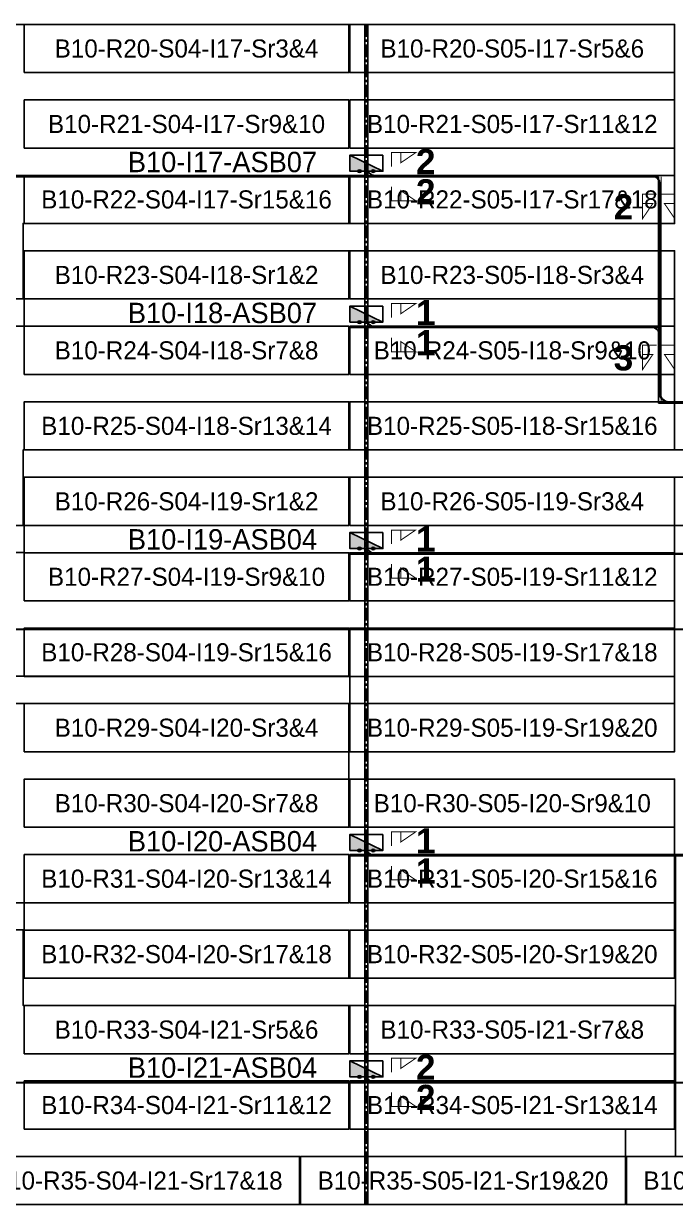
# Model space of a CAD drawing. Header units: metres. Extents: x 529385 to 529746, y 2675127 to 2675477.
# Drawn here: x 529486.7 to 529551.5, y 2675209.2 to 2675326.7 of the extents above; entities that cross this region are included whole.
import ezdxf
from ezdxf.enums import TextEntityAlignment as Align

# ---------------------------------------------------------------- set-up
doc = ezdxf.new("R2010")
doc.units = ezdxf.units.M
doc.linetypes.add('CENTER', pattern=[2, 1.25, -0.25, 0.25, -0.25])
for name, color, linetype in [('DC Trench BL-10', 40, 'Continuous'), ('E-Inverter Grouping', 2, 'Continuous'), ('Inverter Block-10', 7, 'Continuous'), ('LT Cable(AG) INV to LT Panel BL-10', 2, 'Continuous'), ('Messenger Wire Block-10 (Master Path)', 30, 'Continuous'), ('Messenger Wire Block-10 (MW Path)', 191, 'Continuous'), ('MMS Table Block-10', 8, 'Continuous'), ('Plan Line - DC BL-10', 40, 'Continuous'), ('Section Marking BL-10', 2, 'Continuous')]:
    doc.layers.add(name, color=color, linetype=linetype)
doc.layers.add('PILE', color=1, linetype='Continuous', lineweight=15)
doc.styles.add('BoldTextStyle', font='arialbd.ttf')
doc.styles.get("Standard").update_dxf_attribs({"font": 'Adani Regular.ttf'})

# ---------------------------------------------------------------- blocks, each defined once
blk = doc.blocks.new('MMS Table (32.292 x 4.788)')
at = {"color": 0}
blk.add_lwpolyline([(0, -0.002), (0, 4.786), (32.292, 4.786), (32.292, -0.002)], close=True, dxfattribs=at)
at = {"color": 7}
blk.add_attdef('ID1', text='', height=1.8, dxfattribs=at).set_placement((16.146, 2.392), align=Align.MIDDLE_CENTER)
blk = doc.blocks.new('Inverter Block')
h = blk.add_hatch(color=0)
h.dxf.hatch_style = 1
h.paths.add_polyline_path([(-1.46, 2.27), (-1.46, 0.85), (1.46, 0.85)])
at = {"color": 0}
blk.add_lwpolyline([(1.46, 2.27), (-1.46, 2.27), (-1.46, 0.85), (1.46, 0.85)], close=True, dxfattribs=at)
blk.add_lwpolyline([(-1.46, 2.27), (1.46, 0.85)], dxfattribs=at)
at = {"layer": 'PILE'}
for centre in [(-0.61, 0.85), (0.61, 0.85)]:
    blk.add_circle(centre, 0.156, dxfattribs=at)
at = {"color": 7}
blk.add_attdef('ID', (-1.46, 3.01), '', height=1.8, dxfattribs=at)

msp = doc.modelspace()

# ---------------------------------------------------------------- linework, layer by layer
at = {"layer": 'DC Trench BL-10', "color": 40, "const_width": 0.15}
msp.add_lwpolyline([(529520.94, 2675326.58), (529520.64, 2675326.58), (529520.64, 2675209.29), (529520.94, 2675209.29)], close=True, dxfattribs=at)
at = {"layer": 'E-Inverter Grouping', "color": 3}
for points in [[(529551.44, 2675306.79), (529486.66, 2675306.79), (529486.66, 2675299.29), (529454.36, 2675299.29), (529454.36, 2675326.58), (529551.44, 2675326.58)], [(529551.44, 2675289.08), (529583.83, 2675289.08), (529583.83, 2675284.29), (529486.66, 2675284.29), (529486.66, 2675276.79), (529454.36, 2675276.79), (529454.36, 2675296.58), (529486.76, 2675296.58), (529486.76, 2675304.08), (529551.44, 2675304.08)], [(529551.44, 2675276.79), (529551.44, 2675254.29), (529519.15, 2675254.29), (529519.15, 2675261.79), (529454.36, 2675261.79), (529454.36, 2675274.08), (529486.76, 2675274.08), (529486.76, 2675281.58), (529583.83, 2675281.58), (529583.83, 2675276.79)], [(529519.05, 2675251.58), (529551.44, 2675251.58), (529551.44, 2675231.79), (529486.76, 2675231.79), (529486.76, 2675239.29), (529454.36, 2675239.29), (529454.36, 2675259.08), (529519.05, 2675259.08)], [(529551.44, 2675216.79), (529546.54, 2675216.79), (529546.54, 2675209.29), (529449.46, 2675209.29), (529449.46, 2675214.08), (529454.36, 2675214.08), (529454.36, 2675236.58), (529486.66, 2675236.58), (529486.66, 2675229.08), (529551.44, 2675229.08)]]:
    msp.add_lwpolyline(points, close=True, dxfattribs=at)
at = {"layer": 'E-Inverter Grouping'}
msp.add_lwpolyline([(529616.22, 2675214.08), (529643.72, 2675214.08), (529643.72, 2675209.29), (529546.64, 2675209.29), (529546.64, 2675214.08), (529551.54, 2675214.08), (529551.54, 2675244.08), (529616.22, 2675244.08)], close=True, dxfattribs=at)
at = {"layer": 'LT Cable(AG) INV to LT Panel BL-10'}
for points in [[(529578.74, 2675310.49), (529574.26, 2675310.49, 0.039278), (529574.12, 2675310.48), (529572.32, 2675310.2, -0.039278), (529572.18, 2675310.19), (529565.57, 2675310.19, 0.414214), (529564.67, 2675309.29), (529564.67, 2675290.8, -0.039521), (529564.66, 2675290.66), (529564.47, 2675289.43, 0.039521), (529564.46, 2675289.29), (529564.46, 2675289.05), (529550.87, 2675289.05, -0.414214), (529549.97, 2675289.95), (529549.97, 2675310.65, 0.414214), (529549.07, 2675311.55), (529424.51, 2675311.55, -0.414214), (529423.61, 2675312.45), (529423.61, 2675312.69)], [(529578.74, 2675310.52), (529574.26, 2675310.52, 0.039278), (529574.11, 2675310.51), (529572.32, 2675310.22, -0.039278), (529572.18, 2675310.21), (529565.55, 2675310.21, 0.414214), (529564.65, 2675309.31), (529564.65, 2675290.8, -0.039521), (529564.64, 2675290.66), (529564.44, 2675289.44, 0.039521), (529564.43, 2675289.29), (529564.43, 2675289.07), (529550.89, 2675289.07, -0.414214), (529549.99, 2675289.97), (529549.99, 2675310.67, 0.414214), (529549.09, 2675311.57), (529521.69, 2675311.57, -0.414214), (529520.79, 2675312.47), (529520.79, 2675312.69)], [(529578.74, 2675310.47), (529574.26, 2675310.47, 0.039278), (529574.12, 2675310.46), (529572.32, 2675310.17, -0.039278), (529572.18, 2675310.16), (529565.6, 2675310.16, 0.414214), (529564.7, 2675309.26), (529564.7, 2675290.8, -0.039521), (529564.69, 2675290.65), (529564.49, 2675289.43, 0.039521), (529564.48, 2675289.29), (529564.48, 2675289.02), (529550.84, 2675289.02, -0.414214), (529549.94, 2675289.92), (529549.94, 2675295.62, 0.414214), (529549.04, 2675296.52), (529521.69, 2675296.52, -0.414214), (529520.79, 2675297.42), (529520.79, 2675297.69)], [(529579.62, 2675309.25), (529574.22, 2675309.25, -0.120349), (529573.81, 2675309.36), (529572.55, 2675310.01, 0.120349), (529572.13, 2675310.11), (529565.65, 2675310.11, 0.414214), (529564.75, 2675309.21), (529564.75, 2675290.79, -0.039521), (529564.74, 2675290.65), (529564.54, 2675289.43, 0.039521), (529564.53, 2675289.29), (529564.53, 2675267.37, -0.414214), (529563.63, 2675266.47), (529424.51, 2675266.47, -0.414214), (529423.61, 2675267.37), (529423.61, 2675267.69)], [(529577.68, 2675309.18), (529574.22, 2675309.18, -0.120349), (529573.81, 2675309.28), (529572.55, 2675309.94, 0.120349), (529572.13, 2675310.04), (529565.72, 2675310.04, 0.414214), (529564.82, 2675309.14), (529564.82, 2675290.79, -0.039521), (529564.81, 2675290.64), (529564.62, 2675289.42, 0.039521), (529564.61, 2675289.28), (529564.61, 2675222.3, -0.414214), (529563.71, 2675221.4), (529424.51, 2675221.4, -0.414214), (529423.61, 2675222.3), (529423.61, 2675222.69)], [(529579.62, 2675309.28), (529574.22, 2675309.28, -0.120349), (529573.81, 2675309.38), (529572.55, 2675310.04, 0.120349), (529572.13, 2675310.14), (529565.62, 2675310.14, 0.414214), (529564.72, 2675309.24), (529564.72, 2675290.79, -0.039521), (529564.71, 2675290.65), (529564.52, 2675289.43, 0.039521), (529564.51, 2675289.29), (529564.51, 2675274.9, -0.414214), (529563.61, 2675274), (529521.69, 2675274, -0.414214), (529520.79, 2675274.9), (529520.79, 2675275.19)], [(529579.62, 2675309.23), (529574.22, 2675309.23, -0.120349), (529573.81, 2675309.33), (529572.55, 2675309.99, 0.120349), (529572.13, 2675310.09), (529565.67, 2675310.09, 0.414214), (529564.77, 2675309.19), (529564.77, 2675290.79, -0.039521), (529564.76, 2675290.65), (529564.57, 2675289.43, 0.039521), (529564.56, 2675289.28), (529564.56, 2675244.85, -0.414214), (529563.66, 2675243.95), (529521.69, 2675243.95, -0.414214), (529520.79, 2675244.85), (529520.79, 2675245.19)], [(529579.62, 2675309.2), (529574.22, 2675309.2, -0.120349), (529573.81, 2675309.31), (529572.55, 2675309.96, 0.120349), (529572.13, 2675310.06), (529565.7, 2675310.06, 0.414214), (529564.8, 2675309.16), (529564.8, 2675290.79, -0.039521), (529564.79, 2675290.65), (529564.59, 2675289.42, 0.039521), (529564.58, 2675289.28), (529564.58, 2675222.32, -0.414214), (529563.68, 2675221.42), (529521.69, 2675221.42, -0.414214), (529520.79, 2675222.32), (529520.79, 2675222.69)]]:
    msp.add_lwpolyline(points, format="xyb", dxfattribs=at)
at = {"layer": 'Messenger Wire Block-10 (Master Path)'}
for points in [[(529421.97, 2675311.44), (529549.85, 2675311.44)], [(529549.85, 2675288.94), (529549.85, 2675311.44)], [(529519.15, 2675296.44), (529549.85, 2675296.44)], [(529549.85, 2675288.94), (529564.57, 2675288.94)], [(529519.15, 2675273.94), (529564.57, 2675273.94)], [(529421.97, 2675266.44), (529564.57, 2675266.44)], [(529519.15, 2675243.94), (529564.57, 2675243.94)], [(529421.97, 2675221.44), (529564.57, 2675221.44)]]:
    msp.add_lwpolyline(points, dxfattribs=at)
at = {"layer": 'Messenger Wire Block-10 (MW Path)', "const_width": 0.1}
for points in [[(529421.97, 2675311.44), (529549.85, 2675311.44)], [(529550.1, 2675288.94), (529550.1, 2675311.44)], [(529519.15, 2675296.44), (529549.85, 2675296.44)], [(529549.85, 2675288.94), (529564.57, 2675288.94)], [(529519.15, 2675273.94), (529564.57, 2675273.94)], [(529421.97, 2675266.44), (529564.57, 2675266.44)], [(529519.15, 2675243.94), (529564.57, 2675243.94)], [(529421.97, 2675221.44), (529564.57, 2675221.44)]]:
    msp.add_lwpolyline(points, dxfattribs=at)
at = {"layer": 'Plan Line - DC BL-10', "color": 6, "linetype": 'CENTER'}
msp.add_lwpolyline([(529520.79, 2675326.58), (529520.79, 2675209.29)], dxfattribs=at)
at = {"layer": 'Section Marking BL-10', "color": 94, "lineweight": 35, "true_color": 0x00a500, "const_width": 0.1}
for points in [[(529523.29, 2675312.44), (529523.29, 2675313.83), (529525.69, 2675313.83), (529524.21, 2675312.82), (529524.21, 2675313.83)], [(529523.29, 2675310.44), (529523.29, 2675309.05), (529525.69, 2675309.05), (529524.21, 2675310.06), (529524.21, 2675309.05)], [(529549.65, 2675309.69), (529548.26, 2675309.69), (529548.26, 2675307.29), (529549.27, 2675308.77), (529548.26, 2675308.77)], [(529550.05, 2675309.69), (529551.44, 2675309.69), (529551.44, 2675307.29), (529550.43, 2675308.77), (529551.44, 2675308.77)], [(529523.29, 2675297.44), (529523.29, 2675298.83), (529525.69, 2675298.83), (529524.21, 2675297.82), (529524.21, 2675298.83)], [(529523.29, 2675295.44), (529523.29, 2675294.05), (529525.69, 2675294.05), (529524.21, 2675295.06), (529524.21, 2675294.05)], [(529549.65, 2675294.69), (529548.26, 2675294.69), (529548.26, 2675292.29), (529549.27, 2675293.77), (529548.26, 2675293.77)], [(529550.05, 2675294.69), (529551.44, 2675294.69), (529551.44, 2675292.29), (529550.43, 2675293.77), (529551.44, 2675293.77)], [(529523.29, 2675274.94), (529523.29, 2675276.33), (529525.69, 2675276.33), (529524.21, 2675275.32), (529524.21, 2675276.33)], [(529523.29, 2675272.94), (529523.29, 2675271.55), (529525.69, 2675271.55), (529524.21, 2675272.56), (529524.21, 2675271.55)], [(529523.29, 2675244.94), (529523.29, 2675246.33), (529525.69, 2675246.33), (529524.21, 2675245.32), (529524.21, 2675246.33)], [(529523.29, 2675242.94), (529523.29, 2675241.55), (529525.69, 2675241.55), (529524.21, 2675242.56), (529524.21, 2675241.55)], [(529523.29, 2675222.44), (529523.29, 2675223.83), (529525.69, 2675223.83), (529524.21, 2675222.82), (529524.21, 2675223.83)], [(529523.29, 2675220.44), (529523.29, 2675219.05), (529525.69, 2675219.05), (529524.21, 2675220.06), (529524.21, 2675219.05)]]:
    msp.add_lwpolyline(points, dxfattribs=at)

# ---------------------------------------------------------------- block references
at = {"layer": 'Inverter Block-10'}
ref = msp.add_blockref('Inverter Block', (529520.79, 2675311.03), dxfattribs=dict(at, xscale=1.124999999976148, yscale=1.124999999976148, zscale=1.124999999976148))
ref.add_attrib('ID', 'B10-I17-ASB07', (529497.07, 2675311.89), dxfattribs={"layer": '0', "color": 7, "height": 2.025})
ref = msp.add_blockref('Inverter Block', (529520.79, 2675296.03), dxfattribs=dict(at, xscale=1.124999999976148, yscale=1.124999999976148, zscale=1.124999999976148))
ref.add_attrib('ID', 'B10-I18-ASB07', (529497.07, 2675296.89), dxfattribs={"layer": '0', "color": 7, "height": 2.025})
ref = msp.add_blockref('Inverter Block', (529520.79, 2675273.53), dxfattribs=dict(at, xscale=1.124999999976148, yscale=1.124999999976148, zscale=1.124999999976148))
ref.add_attrib('ID', 'B10-I19-ASB04', (529497.07, 2675274.39), dxfattribs={"layer": '0', "color": 7, "height": 2.025})
ref = msp.add_blockref('Inverter Block', (529520.79, 2675243.53), dxfattribs=dict(at, xscale=1.124999999976148, yscale=1.124999999976148, zscale=1.124999999976148))
ref.add_attrib('ID', 'B10-I20-ASB04', (529497.07, 2675244.39), dxfattribs={"layer": '0', "color": 7, "height": 2.025})
ref = msp.add_blockref('Inverter Block', (529520.79, 2675221.03), dxfattribs=dict(at, xscale=1.124999999976148, yscale=1.124999999976148, zscale=1.124999999976148))
ref.add_attrib('ID', 'B10-I21-ASB04', (529497.07, 2675221.89), dxfattribs={"layer": '0', "color": 7, "height": 2.025})
at = {"layer": 'MMS Table Block-10'}
for p, values in [((529486.76, 2675321.79), {'ID1': 'B10-R20-S04-I17-Sr3&4'}), ((529519.15, 2675321.79), {'ID1': 'B10-R20-S05-I17-Sr5&6'}), ((529486.76, 2675314.29), {'ID1': 'B10-R21-S04-I17-Sr9&10'}), ((529519.15, 2675314.29), {'ID1': 'B10-R21-S05-I17-Sr11&12'}), ((529486.76, 2675306.79), {'ID1': 'B10-R22-S04-I17-Sr15&16'}), ((529519.15, 2675306.79), {'ID1': 'B10-R22-S05-I17-Sr17&18'}), ((529486.76, 2675299.29), {'ID1': 'B10-R23-S04-I18-Sr1&2'}), ((529519.15, 2675299.29), {'ID1': 'B10-R23-S05-I18-Sr3&4'}), ((529486.76, 2675291.79), {'ID1': 'B10-R24-S04-I18-Sr7&8'}), ((529519.15, 2675291.79), {'ID1': 'B10-R24-S05-I18-Sr9&10'}), ((529486.76, 2675284.29), {'ID1': 'B10-R25-S04-I18-Sr13&14'}), ((529519.15, 2675284.29), {'ID1': 'B10-R25-S05-I18-Sr15&16'}), ((529486.76, 2675276.79), {'ID1': 'B10-R26-S04-I19-Sr1&2'}), ((529519.15, 2675276.79), {'ID1': 'B10-R26-S05-I19-Sr3&4'}), ((529486.76, 2675269.29), {'ID1': 'B10-R27-S04-I19-Sr9&10'}), ((529519.15, 2675269.29), {'ID1': 'B10-R27-S05-I19-Sr11&12'}), ((529486.76, 2675261.79), {'ID1': 'B10-R28-S04-I19-Sr15&16'}), ((529519.15, 2675261.79), {'ID1': 'B10-R28-S05-I19-Sr17&18'}), ((529486.76, 2675254.29), {'ID1': 'B10-R29-S04-I20-Sr3&4'}), ((529519.15, 2675254.29), {'ID1': 'B10-R29-S05-I19-Sr19&20'}), ((529486.76, 2675246.79), {'ID1': 'B10-R30-S04-I20-Sr7&8'}), ((529519.15, 2675246.79), {'ID1': 'B10-R30-S05-I20-Sr9&10'}), ((529486.76, 2675239.29), {'ID1': 'B10-R31-S04-I20-Sr13&14'}), ((529519.15, 2675239.29), {'ID1': 'B10-R31-S05-I20-Sr15&16'}), ((529486.76, 2675231.79), {'ID1': 'B10-R32-S04-I20-Sr17&18'}), ((529519.15, 2675231.79), {'ID1': 'B10-R32-S05-I20-Sr19&20'}), ((529486.76, 2675224.29), {'ID1': 'B10-R33-S04-I21-Sr5&6'}), ((529519.15, 2675224.29), {'ID1': 'B10-R33-S05-I21-Sr7&8'}), ((529486.76, 2675216.79), {'ID1': 'B10-R34-S04-I21-Sr11&12'}), ((529519.15, 2675216.79), {'ID1': 'B10-R34-S05-I21-Sr13&14'}), ((529481.86, 2675209.29), {'ID1': 'B10-R35-S04-I21-Sr17&18'}), ((529514.25, 2675209.29), {'ID1': 'B10-R35-S05-I21-Sr19&20'}), ((529546.64, 2675209.29), {'ID1': 'B10-R35-S06-I30-Sr17&18'})]:
    msp.add_blockref('MMS Table (32.292 x 4.788)', p, dxfattribs=at).add_auto_attribs(values)

# ---------------------------------------------------------------- texts
at = {"layer": 'Section Marking BL-10', "color": 94, "true_color": 0x00a500, "style": 'BoldTextStyle'}
for s, p in [('2', (529526.69, 2675312.94)), ('2', (529526.69, 2675309.94)), ('2', (529546.35, 2675308.44)), ('1', (529526.69, 2675297.94)), ('1', (529526.69, 2675294.94)), ('3', (529546.35, 2675293.44)), ('1', (529526.69, 2675275.44)), ('1', (529526.69, 2675272.44)), ('1', (529526.69, 2675245.44)), ('1', (529526.69, 2675242.44)), ('2', (529526.69, 2675222.94)), ('2', (529526.69, 2675219.94))]:
    msp.add_text(s, height=2.5, dxfattribs=at).set_placement(p, align=Align.MIDDLE_CENTER)

doc.saveas('drawing.dxf')
